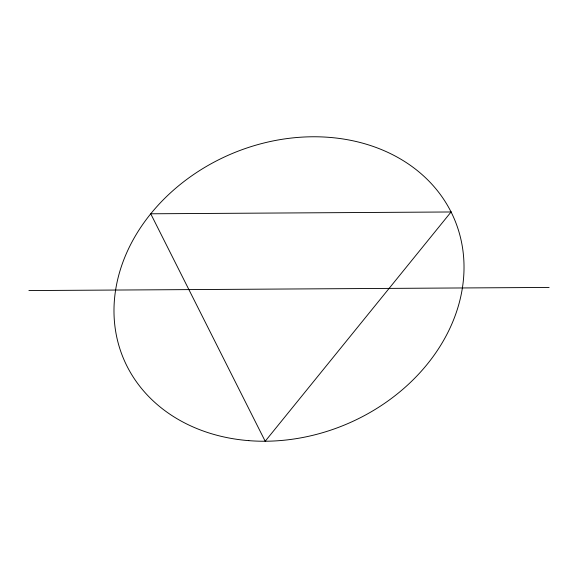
<?xml version="1.0" encoding="UTF-8"?>
<svg xmlns="http://www.w3.org/2000/svg" width="578" height="578" viewBox="0 0 578 578"><rect width="100%" height="100%" fill="white"/><g stroke="black" fill="none" stroke-linecap="round" stroke-linejoin="round"><path stroke-width="0.87" d="M28.9 290.568L549.1 287.432M451.078 211.974L265.186 441.238L150.742 213.788L451.078 211.974M248.807 440.646A179.541 146.891 -22.8 0 0 456.62 224.806A179.541 146.891 -22.8 0 0 161.573 201.549A179.541 146.891 -22.8 0 0 248.807 440.646"/></g></svg>
